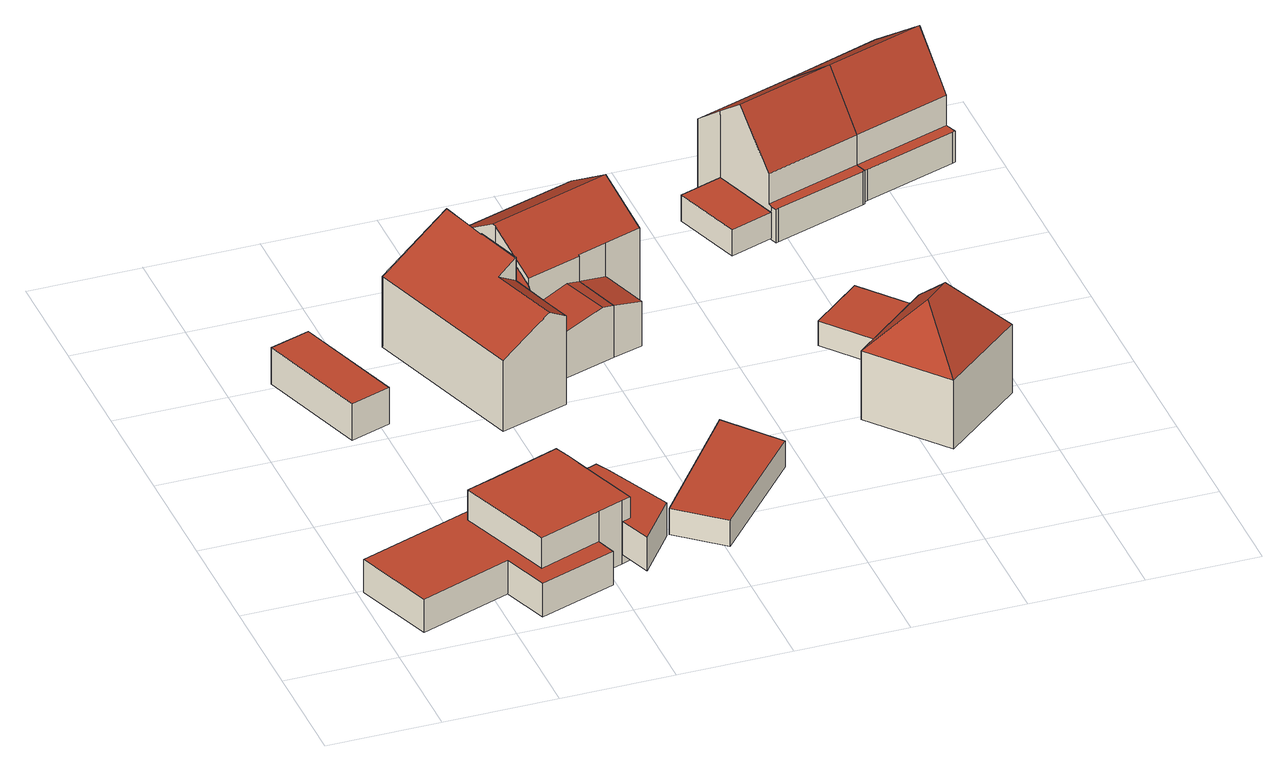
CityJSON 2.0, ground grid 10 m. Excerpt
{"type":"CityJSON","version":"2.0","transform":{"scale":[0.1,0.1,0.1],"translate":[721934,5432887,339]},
"CityObjects":{
"building1":{"type":"Building","attributes":{"Gemeindeschluessel":"09362000","HoeheDach":"346.300","HoeheGrund":"340.199","Methode":"2000","NiedrigsteTraufeDesGebaeudes":"343.400","Geometrietyp2DReferenz":"3000","measuredHeight":6.1,"function":"31001_1000","roofType":"1000","storeysAboveGround":2},"address":[{"Country":"Germany","Locality":"Regensburg","ThoroughfareName":"Leichtlgasse 6a"}],"geometry":[{"type":"Solid","lod":"2","boundaries":[[[[0,1,2,3]],[[4,5,6,7,8,9,10,2,1,11]],[[3,2,10,12]],[[12,10,9,13]],[[14,7,15,16,17]],[[18,19,20,21]],[[4,11,22,23]],[[22,0,3,12,13,24,14,17,25,18,21,26,23]],[[27,28,29,20,19,30,16,15,31]],[[5,27,31,6]],[[21,20,29,26]],[[22,11,1,0]],[[6,31,15,7]],[[13,9,8,24]],[[25,30,19,18]],[[17,16,30,25]],[[4,28,27,5]],[[8,7,14,24]],[[26,29,28,4,23]]]],"semantics":{"surfaces":[{"type":"WallSurface","Flaeche":"14.091","Z_MAX":"3.201","Z_MAX_ASL":"343.400","Z_MIN":"0.001","Z_MIN_ASL":"340.200"},{"type":"RoofSurface","Dachneigung":"90.000","Dachorientierung":"-1.000","Flaeche":"94.024","Z_MAX":"3.201","Z_MAX_ASL":"343.400","Z_MIN":"3.201","Z_MIN_ASL":"343.400"},{"type":"WallSurface","Flaeche":"27.949","Z_MAX":"3.201","Z_MAX_ASL":"343.400","Z_MIN":"0.001","Z_MIN_ASL":"340.200"},{"type":"WallSurface","Flaeche":"24.031","Z_MAX":"3.201","Z_MAX_ASL":"343.400","Z_MIN":"0.001","Z_MIN_ASL":"340.200"},{"type":"WallSurface","Flaeche":"43.866","Z_MAX":"6.101","Z_MAX_ASL":"346.300","Z_MIN":"0.001","Z_MIN_ASL":"340.200"},{"type":"WallSurface","Flaeche":"38.926","Z_MAX":"6.101","Z_MAX_ASL":"346.300","Z_MIN":"0.001","Z_MIN_ASL":"340.200"},{"type":"WallSurface","Flaeche":"5.911","Z_MAX":"3.201","Z_MAX_ASL":"343.400","Z_MIN":"0.001","Z_MIN_ASL":"340.200"},{"type":"GroundSurface","Flaeche":"179.256","Z_MAX":"0.001","Z_MAX_ASL":"340.200","Z_MIN":"0.001","Z_MIN_ASL":"340.200"},{"type":"RoofSurface","Dachneigung":"90.000","Dachorientierung":"-1.000","Flaeche":"85.233","Z_MAX":"6.101","Z_MAX_ASL":"346.300","Z_MIN":"6.101","Z_MIN_ASL":"346.300"},{"type":"WallSurface","Flaeche":"26.573","Z_MAX":"6.101","Z_MAX_ASL":"346.300","Z_MIN":"3.201","Z_MIN_ASL":"343.400"},{"type":"WallSurface","Flaeche":"5.076","Z_MAX":"6.101","Z_MAX_ASL":"346.300","Z_MIN":"0.001","Z_MIN_ASL":"340.200"},{"type":"WallSurface","Flaeche":"23.353","Z_MAX":"3.201","Z_MAX_ASL":"343.400","Z_MIN":"0.001","Z_MIN_ASL":"340.200"},{"type":"WallSurface","Flaeche":"6.219","Z_MAX":"6.101","Z_MAX_ASL":"346.300","Z_MIN":"3.201","Z_MIN_ASL":"343.400"},{"type":"WallSurface","Flaeche":"38.792","Z_MAX":"3.201","Z_MAX_ASL":"343.400","Z_MIN":"0.001","Z_MIN_ASL":"340.200"},{"type":"WallSurface","Flaeche":"7.568","Z_MAX":"6.101","Z_MAX_ASL":"346.300","Z_MIN":"0.001","Z_MIN_ASL":"340.200"},{"type":"WallSurface","Flaeche":"9.074","Z_MAX":"6.101","Z_MAX_ASL":"346.300","Z_MIN":"0.001","Z_MIN_ASL":"340.200"},{"type":"WallSurface","Flaeche":"17.344","Z_MAX":"6.101","Z_MAX_ASL":"346.300","Z_MIN":"3.201","Z_MIN_ASL":"343.400"},{"type":"WallSurface","Flaeche":"3.180","Z_MAX":"3.201","Z_MAX_ASL":"343.400","Z_MIN":"0.001","Z_MIN_ASL":"340.200"},{"type":"WallSurface","Flaeche":"15.379","Z_MAX":"6.101","Z_MAX_ASL":"346.300","Z_MIN":"0.001","Z_MIN_ASL":"340.200"}],"values":[[0,1,2,3,4,5,6,7,8,9,10,11,12,13,14,15,16,17,18]]}}]},
"building2":{"type":"Building","attributes":{"Gemeindeschluessel":"09362000","HoeheDach":"343.510","HoeheGrund":"340.010","Methode":"1000","NiedrigsteTraufeDesGebaeudes":"343.510","Geometrietyp2DReferenz":"3000","measuredHeight":3.5,"function":"51009_1610","roofType":"1000"},"geometry":[{"type":"Solid","lod":"2","boundaries":[[[[32,33,34,35]],[[36,37,38,39]],[[35,34,37,36]],[[33,38,37,34]],[[36,39,32,35]],[[39,38,33,32]]]],"semantics":{"surfaces":[{"type":"WallSurface","Flaeche":"13.293","Z_MAX":"3.500","Z_MAX_ASL":"343.510","Z_MIN":"0.000","Z_MIN_ASL":"340.010"},{"type":"WallSurface","Flaeche":"36.447","Z_MAX":"3.500","Z_MAX_ASL":"343.510","Z_MIN":"0.000","Z_MIN_ASL":"340.010"},{"type":"RoofSurface","Dachneigung":"90.000","Dachorientierung":"-1.000","Flaeche":"39.549","Z_MAX":"3.500","Z_MAX_ASL":"343.510","Z_MIN":"3.500","Z_MIN_ASL":"343.510"},{"type":"GroundSurface","Flaeche":"39.549","Z_MAX":"0.000","Z_MAX_ASL":"340.010","Z_MIN":"0.000","Z_MIN_ASL":"340.010"}],"values":[[0,0,1,2,3,1]]}}]},
"building3":{"type":"Building","attributes":{"Gemeindeschluessel":"09362000","HoeheDach":"344.262","HoeheGrund":"341.062","Methode":"1000","NiedrigsteTraufeDesGebaeudes":"344.262","Geometrietyp2DReferenz":"3000","measuredHeight":3.2,"function":"31001_2463","roofType":"1000","storeysAboveGround":1},"geometry":[{"type":"Solid","lod":"2","boundaries":[[[[40,41,42,43]],[[44,45,41,40]],[[42,41,45,46,47,48,49,50]],[[51,50,49,52]],[[43,42,50,51]],[[44,40,43,51,52,53,54,55]],[[53,48,47,54]],[[54,47,46,55]],[[52,49,48,53]],[[55,46,45,44]]]],"semantics":{"surfaces":[{"type":"WallSurface","Flaeche":"2.663","Z_MAX":"3.200","Z_MAX_ASL":"344.262","Z_MIN":"0.000","Z_MIN_ASL":"341.062"},{"type":"WallSurface","Flaeche":"9.941","Z_MAX":"3.200","Z_MAX_ASL":"344.262","Z_MIN":"0.000","Z_MIN_ASL":"341.062"},{"type":"RoofSurface","Dachneigung":"90.000","Dachorientierung":"-1.000","Flaeche":"32.428","Z_MAX":"3.200","Z_MAX_ASL":"344.262","Z_MIN":"3.200","Z_MIN_ASL":"344.262"},{"type":"WallSurface","Flaeche":"3.970","Z_MAX":"3.200","Z_MAX_ASL":"344.262","Z_MIN":"0.000","Z_MIN_ASL":"341.062"},{"type":"WallSurface","Flaeche":"20.420","Z_MAX":"3.200","Z_MAX_ASL":"344.262","Z_MIN":"0.000","Z_MIN_ASL":"341.062"},{"type":"GroundSurface","Flaeche":"32.428","Z_MAX":"0.000","Z_MAX_ASL":"341.062","Z_MIN":"0.000","Z_MIN_ASL":"341.062"},{"type":"WallSurface","Flaeche":"4.081","Z_MAX":"3.200","Z_MAX_ASL":"344.262","Z_MIN":"0.000","Z_MIN_ASL":"341.062"},{"type":"WallSurface","Flaeche":"21.550","Z_MAX":"3.200","Z_MAX_ASL":"344.262","Z_MIN":"0.000","Z_MIN_ASL":"341.062"},{"type":"WallSurface","Flaeche":"9.491","Z_MAX":"3.200","Z_MAX_ASL":"344.262","Z_MIN":"0.000","Z_MIN_ASL":"341.062"},{"type":"WallSurface","Flaeche":"16.725","Z_MAX":"3.200","Z_MAX_ASL":"344.262","Z_MIN":"0.000","Z_MIN_ASL":"341.062"}],"values":[[0,1,2,3,4,5,6,7,8,9]]}}]},
"building4":{"type":"Building","attributes":{"Gemeindeschluessel":"09362000","HoeheDach":"350.260","HoeheGrund":"339.600","Methode":"2000","NiedrigsteTraufeDesGebaeudes":"344.790","Geometrietyp2DReferenz":"3000","measuredHeight":10.66,"function":"31001_1000","roofType":"2100"},"address":[{"Country":"Germany","Locality":"Regensburg","ThoroughfareName":"Leichtlgasse 8a"}],"geometry":[{"type":"Solid","lod":"2","boundaries":[[[[56,57,58,59,60]],[[61,62,58,57,63,64]],[[65,66,67,68,69,62,61,70,71]],[[60,59,72,73]],[[62,69,72,59,58]],[[69,68,74,75,73,72]],[[76,77,78,79,80,56,60,73,75]],[[66,81,82,67]],[[81,66,65,83]],[[65,71,84,85,83]],[[85,84,78,77,86]],[[79,64,63,80]],[[70,79,78,84,71]],[[63,57,56,80]],[[67,82,74,68]],[[81,83,85,86,76,75,74,82]],[[77,76,86]],[[61,64,79,70]]]],"semantics":{"surfaces":[{"type":"RoofSurface","Dachneigung":"55.754","Dachorientierung":"164.405","Flaeche":"4.892","Z_MAX":"9.100","Z_MAX_ASL":"348.700","Z_MIN":"7.120","Z_MIN_ASL":"346.720"},{"type":"WallSurface","Flaeche":"23.905","Z_MAX":"7.294","Z_MAX_ASL":"346.894","Z_MIN":"-0.000","Z_MIN_ASL":"339.600"},{"type":"GroundSurface","Flaeche":"113.266","Z_MAX":"-0.000","Z_MAX_ASL":"339.600","Z_MIN":"-0.000","Z_MIN_ASL":"339.600"},{"type":"RoofSurface","Dachneigung":"55.754","Dachorientierung":"344.407","Flaeche":"2.593","Z_MAX":"9.100","Z_MAX_ASL":"348.700","Z_MIN":"8.030","Z_MIN_ASL":"347.630"},{"type":"WallSurface","Flaeche":"35.126","Z_MAX":"9.100","Z_MAX_ASL":"348.700","Z_MIN":"-0.000","Z_MIN_ASL":"339.600"},{"type":"WallSurface","Flaeche":"11.553","Z_MAX":"10.660","Z_MAX_ASL":"350.260","Z_MIN":"-0.000","Z_MIN_ASL":"339.600"},{"type":"WallSurface","Flaeche":"24.699","Z_MAX":"10.660","Z_MAX_ASL":"350.260","Z_MIN":"5.190","Z_MIN_ASL":"344.790"},{"type":"WallSurface","Flaeche":"56.841","Z_MAX":"10.659","Z_MAX_ASL":"350.259","Z_MIN":"-0.000","Z_MIN_ASL":"339.600"},{"type":"WallSurface","Flaeche":"106.157","Z_MAX":"6.816","Z_MAX_ASL":"346.416","Z_MIN":"-0.000","Z_MIN_ASL":"339.600"},{"type":"WallSurface","Flaeche":"54.746","Z_MAX":"9.610","Z_MAX_ASL":"349.210","Z_MIN":"-0.000","Z_MIN_ASL":"339.600"},{"type":"RoofSurface","Dachneigung":"57.499","Dachorientierung":"74.022","Flaeche":"13.710","Z_MAX":"9.610","Z_MAX_ASL":"349.210","Z_MIN":"8.480","Z_MIN_ASL":"348.080"},{"type":"RoofSurface","Dachneigung":"90.000","Dachorientierung":"-1.000","Flaeche":"5.984","Z_MAX":"5.190","Z_MAX_ASL":"344.790","Z_MIN":"5.190","Z_MIN_ASL":"344.790"},{"type":"WallSurface","Flaeche":"19.222","Z_MAX":"8.482","Z_MAX_ASL":"348.083","Z_MIN":"-0.000","Z_MIN_ASL":"339.600"},{"type":"WallSurface","Flaeche":"2.707","Z_MAX":"7.120","Z_MAX_ASL":"346.720","Z_MIN":"5.190","Z_MIN_ASL":"344.790"},{"type":"WallSurface","Flaeche":"48.537","Z_MAX":"10.659","Z_MAX_ASL":"350.259","Z_MIN":"-0.000","Z_MIN_ASL":"339.600"},{"type":"RoofSurface","Dachneigung":"59.364","Dachorientierung":"254.024","Flaeche":"104.057","Z_MAX":"10.660","Z_MAX_ASL":"350.260","Z_MIN":"6.804","Z_MIN_ASL":"346.404"},{"type":"WallSurface","Flaeche":"1.933","Z_MAX":"10.660","Z_MAX_ASL":"350.260","Z_MIN":"8.480","Z_MIN_ASL":"348.080"},{"type":"WallSurface","Flaeche":"7.329","Z_MAX":"5.190","Z_MAX_ASL":"344.790","Z_MIN":"-0.000","Z_MIN_ASL":"339.600"}],"values":[[0,1,2,3,4,5,6,7,8,9,10,11,12,13,14,15,16,17]]}}]},
"building5":{"type":"Building","attributes":{"Gemeindeschluessel":"09362000","HoeheDach":"343.667","HoeheGrund":"341.240","Methode":"1000","NiedrigsteTraufeDesGebaeudes":"343.667","Geometrietyp2DReferenz":"3000","measuredHeight":2.43,"function":"31001_2000","roofType":"1000"},"geometry":[{"type":"Solid","lod":"2","boundaries":[[[[87,88,89,90]],[[91,92,93,94]],[[89,94,93,90]],[[88,87,92,91]],[[88,91,94,89]],[[92,87,90,93]]]],"semantics":{"surfaces":[{"type":"WallSurface","Flaeche":"12.393","Z_MAX":"2.427","Z_MAX_ASL":"343.667","Z_MIN":"0.000","Z_MIN_ASL":"341.240"},{"type":"WallSurface","Flaeche":"14.597","Z_MAX":"2.427","Z_MAX_ASL":"343.667","Z_MIN":"0.000","Z_MIN_ASL":"341.240"},{"type":"RoofSurface","Dachneigung":"90.000","Dachorientierung":"-1.000","Flaeche":"71.094","Z_MAX":"2.427","Z_MAX_ASL":"343.667","Z_MIN":"2.427","Z_MIN_ASL":"343.667"},{"type":"GroundSurface","Flaeche":"71.094","Z_MAX":"0.000","Z_MAX_ASL":"341.240","Z_MIN":"0.000","Z_MIN_ASL":"341.240"},{"type":"WallSurface","Flaeche":"29.993","Z_MAX":"2.427","Z_MAX_ASL":"343.667","Z_MIN":"0.000","Z_MIN_ASL":"341.240"},{"type":"WallSurface","Flaeche":"32.729","Z_MAX":"2.427","Z_MAX_ASL":"343.667","Z_MIN":"0.000","Z_MIN_ASL":"341.240"}],"values":[[0,1,2,3,4,5]]}}]},
"building6":{"type":"Building","attributes":{"Gemeindeschluessel":"09362000","HoeheDach":"350.610","HoeheGrund":"340.241","Methode":"2000","NiedrigsteTraufeDesGebaeudes":"344.601","Geometrietyp2DReferenz":"3000","measuredHeight":10.37,"function":"31001_1000","roofType":"3100"},"address":[{"Country":"Germany","Locality":"Regensburg","ThoroughfareName":"Leichtlgasse 8"}],"geometry":[{"type":"Solid","lod":"2","boundaries":[[[[95,96,97,98,99,100,101,102,103]],[[104,105,106,107,108]],[[109,110,107,106]],[[97,96,109,106,105]],[[96,95,111,110,109]],[[99,112,113,100]],[[101,114,115,102]],[[116,117,113,112]],[[110,111,108,107]],[[95,103,118,104,108,111]],[[99,98,119,116,112]],[[101,100,113,117,114]],[[104,118,115,114,117,116,119,105]],[[102,115,118,103]],[[97,105,119,98]]]],"semantics":{"surfaces":[{"type":"GroundSurface","Flaeche":"124.455","Z_MAX":"0.000","Z_MAX_ASL":"340.241","Z_MIN":"0.000","Z_MIN_ASL":"340.241"},{"type":"WallSurface","Flaeche":"12.958","Z_MAX":"7.379","Z_MAX_ASL":"347.620","Z_MIN":"4.363","Z_MIN_ASL":"344.604"},{"type":"RoofSurface","Dachneigung":"77.691","Dachorientierung":"251.469","Flaeche":"18.277","Z_MAX":"5.229","Z_MAX_ASL":"345.470","Z_MIN":"4.360","Z_MIN_ASL":"344.601"},{"type":"WallSurface","Flaeche":"19.739","Z_MAX":"7.395","Z_MAX_ASL":"347.636","Z_MIN":"0.000","Z_MIN_ASL":"340.241"},{"type":"WallSurface","Flaeche":"25.008","Z_MAX":"5.229","Z_MAX_ASL":"345.470","Z_MIN":"0.000","Z_MIN_ASL":"340.241"},{"type":"WallSurface","Flaeche":"84.871","Z_MAX":"7.413","Z_MAX_ASL":"347.654","Z_MIN":"0.000","Z_MIN_ASL":"340.241"},{"type":"WallSurface","Flaeche":"25.861","Z_MAX":"7.421","Z_MAX_ASL":"347.662","Z_MIN":"0.000","Z_MIN_ASL":"340.241"},{"type":"RoofSurface","Dachneigung":"56.166","Dachorientierung":"341.805","Flaeche":"60.836","Z_MAX":"10.369","Z_MAX_ASL":"350.610","Z_MIN":"7.413","Z_MIN_ASL":"347.654"},{"type":"RoofSurface","Dachneigung":"77.358","Dachorientierung":"71.467","Flaeche":"5.411","Z_MAX":"5.229","Z_MAX_ASL":"345.470","Z_MIN":"4.963","Z_MIN_ASL":"345.204"},{"type":"WallSurface","Flaeche":"22.754","Z_MAX":"7.413","Z_MAX_ASL":"347.654","Z_MIN":"0.000","Z_MIN_ASL":"340.241"},{"type":"WallSurface","Flaeche":"41.507","Z_MAX":"10.369","Z_MAX_ASL":"350.610","Z_MIN":"0.000","Z_MIN_ASL":"340.241"},{"type":"WallSurface","Flaeche":"78.332","Z_MAX":"10.369","Z_MAX_ASL":"350.610","Z_MIN":"0.000","Z_MIN_ASL":"340.241"},{"type":"RoofSurface","Dachneigung":"56.164","Dachorientierung":"161.799","Flaeche":"61.132","Z_MAX":"10.369","Z_MAX_ASL":"350.610","Z_MIN":"7.379","Z_MIN_ASL":"347.620"},{"type":"WallSurface","Flaeche":"20.916","Z_MAX":"7.418","Z_MAX_ASL":"347.659","Z_MIN":"0.000","Z_MIN_ASL":"340.241"},{"type":"WallSurface","Flaeche":"37.126","Z_MAX":"10.220","Z_MAX_ASL":"350.461","Z_MIN":"0.000","Z_MIN_ASL":"340.241"}],"values":[[0,1,2,3,4,5,6,7,8,9,10,11,12,13,14]]}}]},
"building7":{"type":"Building","attributes":{"Gemeindeschluessel":"09362000","HoeheDach":"345.206","HoeheGrund":"340.240","Methode":"2000","NiedrigsteTraufeDesGebaeudes":"344.532","Geometrietyp2DReferenz":"3000","measuredHeight":4.97,"function":"51009_1610","roofType":"2100"},"geometry":[{"type":"Solid","lod":"2","boundaries":[[[[111,120,121,122]],[[102,121,120,123]],[[103,102,123,95]],[[123,120,111,95]],[[95,111,122,103]],[[103,122,121,102]]]],"semantics":{"surfaces":[{"type":"RoofSurface","Dachneigung":"76.779","Dachorientierung":"71.159","Flaeche":"13.341","Z_MAX":"4.966","Z_MAX_ASL":"345.206","Z_MIN":"4.292","Z_MIN_ASL":"344.532"},{"type":"WallSurface","Flaeche":"19.681","Z_MAX":"4.292","Z_MAX_ASL":"344.532","Z_MIN":"0.000","Z_MIN_ASL":"340.240"},{"type":"GroundSurface","Flaeche":"12.988","Z_MAX":"0.000","Z_MAX_ASL":"340.240","Z_MIN":"0.000","Z_MIN_ASL":"340.240"},{"type":"WallSurface","Flaeche":"13.277","Z_MAX":"4.966","Z_MAX_ASL":"345.206","Z_MIN":"0.000","Z_MIN_ASL":"340.240"},{"type":"WallSurface","Flaeche":"22.600","Z_MAX":"4.966","Z_MAX_ASL":"345.206","Z_MIN":"0.000","Z_MIN_ASL":"340.240"},{"type":"WallSurface","Flaeche":"13.010","Z_MAX":"4.953","Z_MAX_ASL":"345.193","Z_MIN":"0.000","Z_MIN_ASL":"340.240"}],"values":[[0,1,2,3,4,5]]}}]},
"building8":{"type":"Building","attributes":{"Gemeindeschluessel":"09362000","HoeheDach":"352.790","HoeheGrund":"341.680","Methode":"2000","NiedrigsteTraufeDesGebaeudes":"348.280","Geometrietyp2DReferenz":"3000","measuredHeight":11.11,"function":"31001_1000","roofType":"3200"},"address":[{"Country":"Germany","Locality":"Regensburg","ThoroughfareName":"Fährenweg 14"}],"geometry":[{"type":"Solid","lod":"2","boundaries":[[[[124,125,126,127]],[[128,129,130,131]],[[126,125,132,133]],[[127,126,129,128]],[[132,125,134]],[[126,133,129]],[[124,127,128,131]],[[124,131,130,134,125]],[[133,132,134,130,129]]]],"semantics":{"surfaces":[{"type":"WallSurface","Flaeche":"61.843","Z_MAX":"6.611","Z_MAX_ASL":"348.291","Z_MIN":"0.000","Z_MIN_ASL":"341.680"},{"type":"WallSurface","Flaeche":"61.755","Z_MAX":"6.606","Z_MAX_ASL":"348.286","Z_MIN":"0.000","Z_MIN_ASL":"341.680"},{"type":"RoofSurface","Dachneigung":"43.870","Dachorientierung":"142.294","Flaeche":"37.671","Z_MAX":"11.110","Z_MAX_ASL":"352.790","Z_MIN":"6.602","Z_MIN_ASL":"348.282"},{"type":"WallSurface","Flaeche":"57.264","Z_MAX":"6.622","Z_MAX_ASL":"348.302","Z_MIN":"0.000","Z_MIN_ASL":"341.680"},{"type":"RoofSurface","Dachneigung":"36.531","Dachorientierung":"52.270","Flaeche":"24.163","Z_MAX":"11.110","Z_MAX_ASL":"352.790","Z_MIN":"6.618","Z_MIN_ASL":"348.298"},{"type":"RoofSurface","Dachneigung":"36.531","Dachorientierung":"232.270","Flaeche":"24.201","Z_MAX":"11.110","Z_MAX_ASL":"352.790","Z_MIN":"6.611","Z_MIN_ASL":"348.291"},{"type":"GroundSurface","Flaeche":"81.012","Z_MAX":"0.000","Z_MAX_ASL":"341.680","Z_MIN":"0.000","Z_MIN_ASL":"341.680"},{"type":"WallSurface","Flaeche":"57.314","Z_MAX":"6.618","Z_MAX_ASL":"348.298","Z_MIN":"0.000","Z_MIN_ASL":"341.680"},{"type":"RoofSurface","Dachneigung":"43.842","Dachorientierung":"322.335","Flaeche":"37.703","Z_MAX":"11.110","Z_MAX_ASL":"352.790","Z_MIN":"6.600","Z_MIN_ASL":"348.280"}],"values":[[0,1,2,3,4,5,6,7,8]]}}]},
"building9":{"type":"Building","attributes":{"Gemeindeschluessel":"09362000","HoeheDach":"344.251","HoeheGrund":"341.870","Methode":"1000","NiedrigsteTraufeDesGebaeudes":"344.251","Geometrietyp2DReferenz":"3000","measuredHeight":2.38,"function":"31001_2463","roofType":"1000"},"geometry":[{"type":"Solid","lod":"2","boundaries":[[[[135,136,137,138]],[[135,139,140,136]],[[136,140,141,137]],[[142,141,140,139]],[[137,141,142,138]],[[138,142,139,135]]]],"semantics":{"surfaces":[{"type":"GroundSurface","Flaeche":"32.867","Z_MAX":"0.000","Z_MAX_ASL":"341.870","Z_MIN":"0.000","Z_MIN_ASL":"341.870"},{"type":"WallSurface","Flaeche":"14.128","Z_MAX":"2.381","Z_MAX_ASL":"344.251","Z_MIN":"0.000","Z_MIN_ASL":"341.870"},{"type":"WallSurface","Flaeche":"13.238","Z_MAX":"2.381","Z_MAX_ASL":"344.251","Z_MIN":"0.000","Z_MIN_ASL":"341.870"},{"type":"RoofSurface","Dachneigung":"90.000","Dachorientierung":"-1.000","Flaeche":"32.867","Z_MAX":"2.381","Z_MAX_ASL":"344.251","Z_MIN":"2.381","Z_MIN_ASL":"344.251"},{"type":"WallSurface","Flaeche":"14.066","Z_MAX":"2.381","Z_MAX_ASL":"344.251","Z_MIN":"0.000","Z_MIN_ASL":"341.870"},{"type":"WallSurface","Flaeche":"13.197","Z_MAX":"2.381","Z_MAX_ASL":"344.251","Z_MIN":"0.000","Z_MIN_ASL":"341.870"}],"values":[[0,1,2,3,4,5]]}}]},
"building10":{"type":"Building","attributes":{"Gemeindeschluessel":"09362000","HoeheDach":"344.030","HoeheGrund":"341.490","Methode":"1000","NiedrigsteTraufeDesGebaeudes":"344.030","Geometrietyp2DReferenz":"3000","measuredHeight":2.54,"function":"31001_2000","roofType":"1000"},"geometry":[{"type":"Solid","lod":"2","boundaries":[[[[143,144,145,146]],[[143,147,148,144]],[[145,149,150,146]],[[146,150,147,143]],[[144,148,149,145]],[[150,149,148,147]]]],"semantics":{"surfaces":[{"type":"GroundSurface","Flaeche":"26.046","Z_MAX":"0.000","Z_MAX_ASL":"341.490","Z_MIN":"0.000","Z_MIN_ASL":"341.490"},{"type":"WallSurface","Flaeche":"10.187","Z_MAX":"2.540","Z_MAX_ASL":"344.030","Z_MIN":"0.000","Z_MIN_ASL":"341.490"},{"type":"WallSurface","Flaeche":"10.138","Z_MAX":"2.540","Z_MAX_ASL":"344.030","Z_MIN":"0.000","Z_MIN_ASL":"341.490"},{"type":"WallSurface","Flaeche":"16.542","Z_MAX":"2.540","Z_MAX_ASL":"344.030","Z_MIN":"0.000","Z_MIN_ASL":"341.490"},{"type":"WallSurface","Flaeche":"16.528","Z_MAX":"2.540","Z_MAX_ASL":"344.030","Z_MIN":"0.000","Z_MIN_ASL":"341.490"},{"type":"RoofSurface","Dachneigung":"90.000","Dachorientierung":"-1.000","Flaeche":"26.046","Z_MAX":"2.540","Z_MAX_ASL":"344.030","Z_MIN":"2.540","Z_MIN_ASL":"344.030"}],"values":[[0,1,2,3,4,5]]}}]},
"building11":{"type":"Building","attributes":{"Gemeindeschluessel":"09362000","HoeheDach":"352.380","HoeheGrund":"341.430","Methode":"2000","NiedrigsteTraufeDesGebaeudes":"344.640","Geometrietyp2DReferenz":"3000","measuredHeight":10.95,"function":"31001_1000","roofType":"3100"},"address":[{"Country":"Germany","Locality":"Regensburg","ThoroughfareName":"Leichtlgasse 10"}],"geometry":[{"type":"Solid","lod":"2","boundaries":[[[[151,152,153,154,155,156,157]],[[158,159,160,161]],[[162,163,159,158]],[[164,165,152,151,162,158,161,166]],[[164,167,168,165]],[[164,166,169,170,171,172,167]],[[169,160,159,163,157,156,170]],[[167,172,154,153,168]],[[165,168,153,152]],[[171,155,154,172]],[[151,157,163,162]],[[156,155,171,170]],[[161,160,169,166]]]],"semantics":{"surfaces":[{"type":"WallSurface","Flaeche":"82.464","Z_MAX":"10.950","Z_MAX_ASL":"352.380","Z_MIN":"0.000","Z_MIN_ASL":"341.430"},{"type":"WallSurface","Flaeche":"0.904","Z_MAX":"3.210","Z_MAX_ASL":"344.640","Z_MIN":"0.000","Z_MIN_ASL":"341.430"},{"type":"WallSurface","Flaeche":"27.559","Z_MAX":"3.210","Z_MAX_ASL":"344.640","Z_MIN":"0.000","Z_MIN_ASL":"341.430"},{"type":"GroundSurface","Flaeche":"92.548","Z_MAX":"0.000","Z_MAX_ASL":"341.430","Z_MIN":"0.000","Z_MIN_ASL":"341.430"},{"type":"WallSurface","Flaeche":"23.528","Z_MAX":"8.983","Z_MAX_ASL":"350.413","Z_MIN":"0.000","Z_MIN_ASL":"341.430"},{"type":"WallSurface","Flaeche":"56.906","Z_MAX":"10.950","Z_MAX_ASL":"352.380","Z_MIN":"0.000","Z_MIN_ASL":"341.430"},{"type":"RoofSurface","Dachneigung":"90.000","Dachorientierung":"-1.000","Flaeche":"9.424","Z_MAX":"3.210","Z_MAX_ASL":"344.640","Z_MIN":"3.210","Z_MIN_ASL":"344.640"},{"type":"RoofSurface","Dachneigung":"52.615","Dachorientierung":"343.582","Flaeche":"64.180","Z_MAX":"10.950","Z_MAX_ASL":"352.380","Z_MIN":"6.688","Z_MIN_ASL":"348.118"},{"type":"WallSurface","Flaeche":"61.288","Z_MAX":"6.688","Z_MAX_ASL":"348.118","Z_MIN":"0.000","Z_MIN_ASL":"341.430"},{"type":"RoofSurface","Dachneigung":"35.698","Dachorientierung":"163.582","Flaeche":"55.058","Z_MAX":"10.950","Z_MAX_ASL":"352.380","Z_MIN":"6.050","Z_MIN_ASL":"347.480"},{"type":"WallSurface","Flaeche":"0.802","Z_MAX":"3.210","Z_MAX_ASL":"344.640","Z_MIN":"0.000","Z_MIN_ASL":"341.430"},{"type":"WallSurface","Flaeche":"25.899","Z_MAX":"6.050","Z_MAX_ASL":"347.480","Z_MIN":"3.210","Z_MIN_ASL":"344.640"},{"type":"WallSurface","Flaeche":"1.971","Z_MAX":"3.210","Z_MAX_ASL":"344.640","Z_MIN":"0.000","Z_MIN_ASL":"341.430"}],"values":[[0,1,2,3,4,5,6,7,8,9,10,11,12]]}}]},
"building12":{"type":"Building","attributes":{"Gemeindeschluessel":"09362000","HoeheDach":"352.380","HoeheGrund":"341.600","Methode":"2000","NiedrigsteTraufeDesGebaeudes":"344.640","Geometrietyp2DReferenz":"3000","measuredHeight":10.78,"function":"31001_1000","roofType":"3100"},"address":[{"Country":"Germany","Locality":"Regensburg","ThoroughfareName":"Leichtlgasse 10a"}],"geometry":[{"type":"Solid","lod":"2","boundaries":[[[[173,174,175,176,177,178,179]],[[180,181,157,156,155,154,153]],[[180,174,173,182,183,181]],[[157,184,185,179,178,156]],[[154,176,175,153]],[[178,177,155,156]],[[182,185,184,183]],[[183,184,157,181]],[[173,179,185,182]],[[155,177,176,154]],[[180,153,175,174]]]],"semantics":{"surfaces":[{"type":"WallSurface","Flaeche":"80.911","Z_MAX":"10.780","Z_MAX_ASL":"352.380","Z_MIN":"-0.000","Z_MIN_ASL":"341.600"},{"type":"WallSurface","Flaeche":"80.758","Z_MAX":"10.780","Z_MAX_ASL":"352.380","Z_MIN":"-0.000","Z_MIN_ASL":"341.600"},{"type":"GroundSurface","Flaeche":"93.136","Z_MAX":"-0.000","Z_MAX_ASL":"341.600","Z_MIN":"-0.000","Z_MIN_ASL":"341.600"},{"type":"RoofSurface","Dachneigung":"90.000","Dachorientierung":"-1.000","Flaeche":"9.608","Z_MAX":"3.040","Z_MAX_ASL":"344.640","Z_MIN":"3.040","Z_MIN_ASL":"344.640"},{"type":"RoofSurface","Dachneigung":"52.690","Dachorientierung":"343.772","Flaeche":"64.389","Z_MAX":"10.780","Z_MAX_ASL":"352.380","Z_MIN":"6.512","Z_MIN_ASL":"348.112"},{"type":"WallSurface","Flaeche":"26.104","Z_MAX":"5.880","Z_MAX_ASL":"347.480","Z_MIN":"3.040","Z_MIN_ASL":"344.640"},{"type":"WallSurface","Flaeche":"26.090","Z_MAX":"3.040","Z_MAX_ASL":"344.640","Z_MIN":"-0.000","Z_MIN_ASL":"341.600"},{"type":"WallSurface","Flaeche":"0.981","Z_MAX":"3.040","Z_MAX_ASL":"344.640","Z_MIN":"-0.000","Z_MIN_ASL":"341.600"},{"type":"WallSurface","Flaeche":"0.885","Z_MAX":"3.040","Z_MAX_ASL":"344.640","Z_MIN":"-0.000","Z_MIN_ASL":"341.600"},{"type":"RoofSurface","Dachneigung":"35.682","Dachorientierung":"163.772","Flaeche":"55.402","Z_MAX":"10.780","Z_MAX_ASL":"352.380","Z_MIN":"5.880","Z_MIN_ASL":"347.480"},{"type":"WallSurface","Flaeche":"59.676","Z_MAX":"6.530","Z_MAX_ASL":"348.130","Z_MIN":"-0.000","Z_MIN_ASL":"341.600"}],"values":[[0,1,2,3,4,5,6,7,8,9,10]]}}]}
},
"vertices":[
[125,7,12],[125,7,44],[110,48,44],[110,48,12],[188,49,44],[132,28,44],[100,114,44],[120,121,44],[116,130,44],[2,89,44],[28,18,44],[194,31,44],[28,18,12],[2,89,12],[120,121,12],[120,121,73],[187,146,73],[187,146,12],[197,120,12],[197,120,73],[219,60,73],[219,60,12],[194,31,12],[188,49,12],[116,130,12],[193,132,12],[211,57,12],[132,28,73],[188,49,73],[211,57,73],[193,132,73],[100,114,73],
[37,401,10],[37,401,45],[73,413,45],[73,413,10],[106,314,10],[106,314,45],[70,302,45],[70,302,10],
[211,57,21],[211,57,53],[219,60,53],[219,60,21],[222,28,21],[222,28,53],[254,70,53],[226,131,53],[220,142,53],[193,132,53],[197,120,53],[197,120,21],[193,132,21],[220,142,21],[226,131,21],[254,70,21],
[231,360,77],[244,364,77],[244,366,79],[235,392,97],[222,387,97],[258,324,6],[244,366,6],[244,364,58],[258,324,58],[190,278,6],[141,426,6],[203,446,6],[217,402,6],[230,406,6],[244,319,6],[251,298,6],[230,406,86],[217,402,86],[217,402,112],[217,402,113],[231,360,113],[231,360,91],[244,319,91],[244,319,58],[231,360,58],[141,426,74],[203,446,113],[190,278,74],[251,298,91],[235,292,102],[214,354,102],
[256,70,22],[296,37,22],[296,37,47],[256,70,47],[377,130,22],[338,177,22],[338,177,47],[377,130,47],
[307,340,12],[258,324,12],[244,366,12],[230,406,12],[215,450,12],[324,486,12],[352,403,12],[319,392,12],[293,383,12],[293,382,86],[244,366,86],[244,366,56],[281,379,65],[293,382,62],[258,324,56],[296,336,65],[307,340,62],[215,450,87],[324,486,87],[352,403,87],[319,392,87],[229,408,116],[338,444,116],[293,383,87],[230,406,115],
[334,348,55],[319,392,55],[293,383,62],[334,348,12],
[582,161,27],[582,161,93],[510,101,93],[510,101,27],[455,167,27],[455,167,93],[526,227,93],[526,227,27],[529,173,138],[508,155,138],[527,227,93],
[458,276,29],[503,314,29],[539,271,29],[493,234,29],[458,276,53],[503,314,53],[539,271,53],[493,234,53],
[419,489,25],[457,502,25],[478,440,25],[440,427,25],[419,489,50],[457,502,50],[478,440,50],[440,427,50],
[566,463,24],[535,559,24],[535,559,91],[552,506,134],[563,473,85],[563,473,56],[566,463,56],[482,435,24],[482,435,56],[480,434,56],[480,434,24],[564,462,24],[564,462,56],[457,502,24],[448,530,24],[478,440,24],[457,502,114],[448,530,91],[478,440,56],[477,444,56],[477,444,85],[465,477,134],
[654,492,26],[621,589,26],[621,589,91],[639,535,134],[650,502,85],[650,502,56],[654,492,56],[535,559,26],[566,463,26],[651,491,26],[569,464,26],[569,464,56],[651,491,56]
]}
